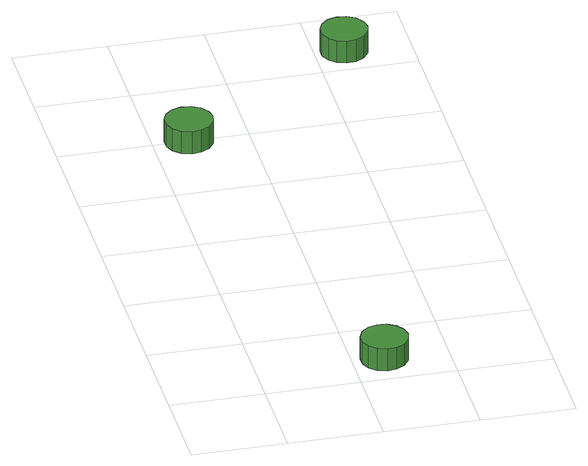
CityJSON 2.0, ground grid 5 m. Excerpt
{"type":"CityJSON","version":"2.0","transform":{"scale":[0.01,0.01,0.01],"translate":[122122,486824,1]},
"CityObjects":{
"tree1":{"type":"SolitaryVegetationObject","attributes":{"function":"something"},"geometry":[{"type":"MultiSurface","lod":"1","boundaries":[[[0,1,2,3,4,5,6,7,8,9,10,11,12,13,14]],[[15,16,17,18,19,20,21,22,23,24,25,26,27,28,29]],[[0,29,28,1]],[[1,28,27,2]],[[2,27,26,3]],[[3,26,25,4]],[[4,25,24,5]],[[5,24,23,6]],[[6,23,22,7]],[[7,22,21,8]],[[8,21,20,9]],[[9,20,19,10]],[[10,19,18,11]],[[11,18,17,12]],[[12,17,16,13]],[[13,16,15,14]],[[14,15,29,0]]]}]},
"tree2":{"type":"SolitaryVegetationObject","attributes":{"function":"something"},"geometry":[{"type":"MultiSurface","lod":"1","boundaries":[[[30,31,32,33,34,35,36,37,38,39,40,41,42,43,44]],[[45,46,47,48,49,50,51,52,53,54,55,56,57,58,59]],[[30,59,58,31]],[[31,58,57,32]],[[32,57,56,33]],[[33,56,55,34]],[[34,55,54,35]],[[35,54,53,36]],[[36,53,52,37]],[[37,52,51,38]],[[38,51,50,39]],[[39,50,49,40]],[[40,49,48,41]],[[41,48,47,42]],[[42,47,46,43]],[[43,46,45,44]],[[44,45,59,30]]]}]},
"tree3":{"type":"SolitaryVegetationObject","attributes":{"function":"something"},"geometry":[{"type":"MultiSurface","lod":"1","boundaries":[[[60,61,62,63,64,65,66,67,68,69,70,71,72,73,74]],[[75,76,77,78,79,80,81,82,83,84,85,86,87,88,89]],[[60,89,88,61]],[[61,88,87,62]],[[62,87,86,63]],[[63,86,85,64]],[[64,85,84,65]],[[65,84,83,66]],[[66,83,82,67]],[[67,82,81,68]],[[68,81,80,69]],[[69,80,79,70]],[[70,79,78,71]],[[71,78,77,72]],[[72,77,76,73]],[[73,76,75,74]],[[74,75,89,60]]]}]}
},
"vertices":[
[773,131,184],[762,181,184],[732,222,184],[687,248,184],[636,253,184],[588,238,184],[550,203,184],[529,156,184],[529,105,184],[550,58,184],[588,24,184],[636,8,184],[687,14,184],[732,39,184],[762,81,184],[762,81,55],[732,39,55],[687,14,55],[636,8,55],[588,24,55],[550,58,55],[529,105,55],[529,156,55],[550,203,55],[588,238,55],[636,253,55],[687,248,55],[732,222,55],[762,181,55],[773,131,55],
[308,2482,154],[297,2533,154],[266,2576,154],[220,2602,154],[168,2607,154],[118,2591,154],[79,2556,154],[58,2508,154],[58,2455,154],[79,2407,154],[118,2372,154],[168,2356,154],[220,2361,154],[266,2388,154],[297,2430,154],[297,2430,25],[266,2388,25],[220,2361,25],[168,2356,25],[118,2372,25],[79,2407,25],[58,2455,25],[58,2508,25],[79,2556,25],[118,2591,25],[168,2607,25],[220,2602,25],[266,2576,25],[297,2533,25],[308,2482,25],
[1276,3187,141],[1265,3237,141],[1235,3278,141],[1191,3304,141],[1140,3309,141],[1092,3294,141],[1054,3259,141],[1033,3213,141],[1033,3162,141],[1054,3115,141],[1092,3081,141],[1140,3065,141],[1191,3071,141],[1235,3096,141],[1265,3137,141],[1265,3137,12],[1235,3096,12],[1191,3071,12],[1140,3065,12],[1092,3081,12],[1054,3115,12],[1033,3162,12],[1033,3213,12],[1054,3259,12],[1092,3294,12],[1140,3309,12],[1191,3304,12],[1235,3278,12],[1265,3237,12],[1276,3187,12]
]}
